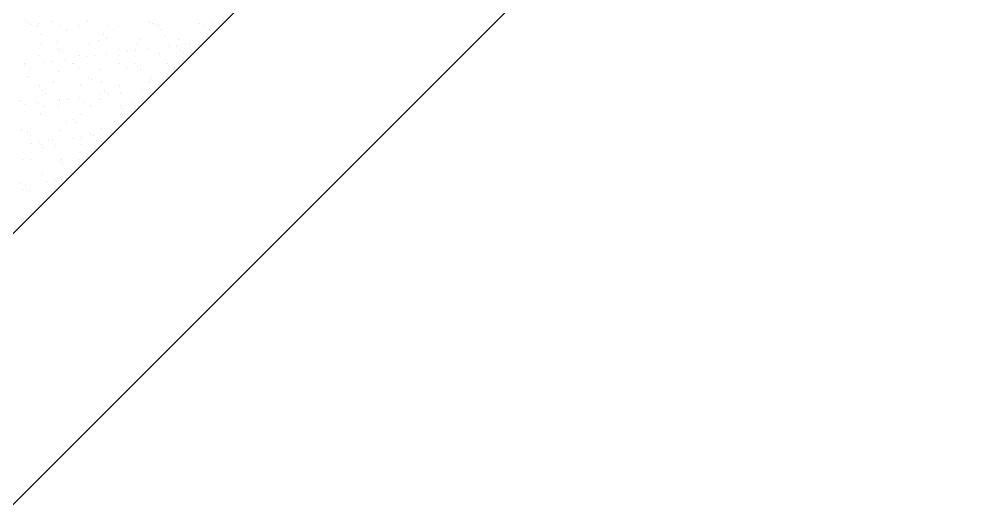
# Model space of a CAD drawing. Header units: millimetres. Extents: x 89805 to 1757503, y 48266 to 267832.
# Drawn here: x 950794 to 951421, y 155957 to 156277 of the extents above; entities that cross this region are included whole.
import ezdxf

# ---------------------------------------------------------------- set-up
doc = ezdxf.new("R2010")
doc.units = ezdxf.units.MM
doc.header["$LTSCALE"] = 1000
doc.layers.add('G-装饰造型轮廓线', color=3, linetype='Continuous')

msp = doc.modelspace()

# ---------------------------------------------------------------- linework, layer by layer
at = {"color": 8, "ltscale": 0.7}
for p, q in [((950798.1, 156276.63), (950798.1, 156276.63)), ((950838.7, 156275.74), (950838.7, 156275.74)), ((950878.72, 156275.4), (950878.72, 156275.4)), ((950799.94, 156274.94), (950799.94, 156274.94)), ((950801.49, 156273.35), (950801.49, 156273.35)), ((950806.13, 156272.27), (950806.13, 156272.27)), ((950806.7, 156274.04), (950806.7, 156274.04)), ((950814.83, 156275.11), (950814.83, 156275.11)), ((950820.23, 156272.74), (950820.23, 156272.74)), ((950824.45, 156270.05), (950824.45, 156270.05)), ((950832.3, 156272.6), (950832.3, 156272.6)), ((950851.38, 156272.79), (950851.38, 156272.79)), ((950855.59, 156270.11), (950855.59, 156270.11)), ((950857.88, 156272.48), (950857.88, 156272.48)), ((950880.56, 156273.71), (950880.56, 156273.71)), ((950882.52, 156272.85), (950882.52, 156272.85)), ((950884.89, 156273.45), (950884.89, 156273.45)), ((950886.73, 156270.16), (950886.73, 156270.16)), ((950911.07, 156273.79), (950911.07, 156273.79)), ((950913.66, 156272.91), (950913.66, 156272.91)), ((950917.87, 156270.22), (950917.87, 156270.22)), ((950919.32, 156274.51), (950919.32, 156274.51)), ((950808.64, 156266.97), (950808.64, 156266.97)), ((950845.83, 156263.23), (950845.83, 156263.23)), ((950848.66, 156266.62), (950848.66, 156266.62)), ((950850.5, 156264.93), (950850.5, 156264.93)), ((950872, 156263.56), (950872, 156263.56)), ((950889.26, 156265.74), (950889.26, 156265.74)), ((950897.58, 156263.44), (950897.58, 156263.44)), ((950808.49, 156260.32), (950808.49, 156260.32)), ((950818.6, 156257.85), (950818.6, 156257.85)), ((950818.82, 156262.25), (950818.82, 156262.25)), ((950839.63, 156260.38), (950839.63, 156260.38)), ((950859.2, 156256.96), (950859.2, 156256.96)), ((950869.75, 156256.45), (950869.75, 156256.45)), ((950870.77, 156260.43), (950870.77, 156260.43)), ((950877.88, 156257.52), (950877.88, 156257.52)), ((950891.47, 156259.3), (950891.47, 156259.3)), ((950896.67, 156259.99), (950896.67, 156259.99)), ((950899.21, 156256.62), (950899.21, 156256.62)), ((950901.91, 156260.49), (950901.91, 156260.49)), ((950904.8, 156261.06), (950904.8, 156261.06)), ((950806.76, 156253), (950806.76, 156253)), ((950820.44, 156256.16), (950820.44, 156256.16)), ((950824.05, 156250.43), (950824.05, 156250.43)), ((950832.93, 156253.33), (950832.93, 156253.33)), ((950837.63, 156252.22), (950837.63, 156252.22)), ((950842.84, 156252.9), (950842.84, 156252.9)), ((950850.97, 156253.97), (950850.97, 156253.97)), ((950858.51, 156253.21), (950858.51, 156253.21)), ((950864.55, 156255.76), (950864.55, 156255.76)), ((950885.52, 156254.18), (950885.52, 156254.18)), ((950901.06, 156254.93), (950901.06, 156254.93)), ((950797.13, 156246.88), (950797.13, 156246.88)), ((950797.17, 156247.64), (950797.17, 156247.64)), ((950801.39, 156244.95), (950801.39, 156244.95)), ((950810.71, 156248.67), (950810.71, 156248.67)), ((950815.92, 156249.36), (950815.92, 156249.36)), ((950828.31, 156247.69), (950828.31, 156247.69)), ((950829.14, 156248.18), (950829.14, 156248.18)), ((950832.53, 156245.01), (950832.53, 156245.01)), ((950846.46, 156243.96), (950846.46, 156243.96)), ((950859.45, 156247.75), (950859.45, 156247.75)), ((950863.67, 156245.06), (950863.67, 156245.06)), ((950869.15, 156247.84), (950869.15, 156247.84)), ((950871, 156246.15), (950871, 156246.15)), ((950872.63, 156244.29), (950872.63, 156244.29)), ((950890.59, 156247.81), (950890.59, 156247.81)), ((950894.81, 156245.12), (950894.81, 156245.12)), ((950799.08, 156239.41), (950799.08, 156239.41)), ((950819.45, 156242.98), (950819.45, 156242.98)), ((950839.09, 156239.06), (950839.09, 156239.06)), ((950879.7, 156238.18), (950879.7, 156238.18)), ((950807.39, 156233.73), (950807.39, 156233.73)), ((950816.57, 156235.28), (950816.57, 156235.28)), ((950833.56, 156234.07), (950833.56, 156234.07)), ((950840.94, 156237.37), (950840.94, 156237.37)), ((950847.71, 156235.34), (950847.71, 156235.34)), ((950859.14, 156233.94), (950859.14, 156233.94)), ((950878.85, 156235.39), (950878.85, 156235.39)), ((950878.97, 156231.77), (950878.97, 156231.77)), ((950886.15, 156234.92), (950886.15, 156234.92)), ((950809.03, 156230.29), (950809.03, 156230.29)), ((950810.87, 156228.6), (950810.87, 156228.6)), ((950833.27, 156225.75), (950833.27, 156225.75)), ((950846.85, 156227.54), (950846.85, 156227.54)), ((950849.64, 156229.4), (950849.64, 156229.4)), ((950852.06, 156228.22), (950852.06, 156228.22)), ((950860.19, 156229.29), (950860.19, 156229.29)), ((950873.26, 156225.02), (950873.26, 156225.02)), ((950873.77, 156231.08), (950873.77, 156231.08)), ((950794.5, 156223.84), (950794.5, 156223.84)), ((950798.22, 156221.14), (950798.22, 156221.14)), ((950805.24, 156222.6), (950805.24, 156222.6)), ((950806.35, 156222.21), (950806.35, 156222.21)), ((950809.46, 156219.91), (950809.46, 156219.91)), ((950819.57, 156220.63), (950819.57, 156220.63)), ((950819.93, 156224), (950819.93, 156224)), ((950820.08, 156223.72), (950820.08, 156223.72)), ((950825.14, 156224.68), (950825.14, 156224.68)), ((950836.39, 156222.65), (950836.39, 156222.65)), ((950840.6, 156219.97), (950840.6, 156219.97)), ((950847.09, 156224.69), (950847.09, 156224.69)), ((950859.59, 156220.28), (950859.59, 156220.28)), ((950867.53, 156222.71), (950867.53, 156222.71)), ((950871.74, 156220.02), (950871.74, 156220.02)), ((950808.02, 156214.46), (950808.02, 156214.46)), ((950834.19, 156214.8), (950834.19, 156214.8)), ((950859.77, 156214.67), (950859.77, 156214.67)), ((950861.43, 156218.59), (950861.43, 156218.59)), ((950824.64, 156210.24), (950824.64, 156210.24)), ((950829.53, 156211.51), (950829.53, 156211.51)), ((950831.37, 156209.82), (950831.37, 156209.82)), ((950855.78, 156210.3), (950855.78, 156210.3)), ((950795.13, 156204.57), (950795.13, 156204.57)), ((950799.47, 156202.73), (950799.47, 156202.73)), ((950801.31, 156201.04), (950801.31, 156201.04)), ((950820.71, 156204.45), (950820.71, 156204.45)), ((950834.36, 156200), (950834.36, 156200)), ((950840.07, 156201.84), (950840.07, 156201.84)), ((950842.49, 156201.07), (950842.49, 156201.07)), ((950847.72, 156205.42), (950847.72, 156205.42)), ((950802.24, 156195.77), (950802.24, 156195.77)), ((950807.44, 156196.46), (950807.44, 156196.46)), ((950808.65, 156195.19), (950808.65, 156195.19)), ((950813.32, 156197.56), (950813.32, 156197.56)), ((950815.57, 156197.53), (950815.57, 156197.53)), ((950817.54, 156194.87), (950817.54, 156194.87)), ((950829.15, 156199.32), (950829.15, 156199.32)), ((950834.82, 156195.53), (950834.82, 156195.53)), ((950844.46, 156197.61), (950844.46, 156197.61)), ((950810.01, 156193.07), (950810.01, 156193.07)), ((950795.76, 156185.3), (950795.76, 156185.3)), ((950801.58, 156185.14), (950801.58, 156185.14)), ((950819.96, 156183.95), (950819.96, 156183.95)), ((950821.34, 156185.18), (950821.34, 156185.18)), ((950821.81, 156182.26), (950821.81, 156182.26)), ((950832.72, 156185.2), (950832.72, 156185.2)), ((950809.28, 156175.93), (950809.28, 156175.93)), ((950794.47, 156169.77), (950794.47, 156169.77)), ((950797.87, 156169.31), (950797.87, 156169.31)), ((950811.46, 156171.1), (950811.46, 156171.1)), ((950816.66, 156171.78), (950816.66, 156171.78)), ((950821.4, 156172.51), (950821.4, 156172.51)), ((950824.79, 156172.85), (950824.79, 156172.85)), ((950796.39, 156166.03), (950796.39, 156166.03)), ((950800.44, 156165.51), (950800.44, 156165.51)), ((950809.65, 156160.1), (950809.65, 156160.1)), ((950797.02, 156146.77), (950797.02, 156146.77)), ((950798.33, 156147.42), (950798.33, 156147.42))]:
    msp.add_line(p, q, dxfattribs=at)
at = {"color": 3, "ltscale": 0.7}
msp.add_lwpolyline([(954736.46, 160296.09), (950592.14, 156151.82), (950698.2, 156045.75), (954948.59, 160296.09)], dxfattribs=at)
at = {"layer": 'G-装饰造型轮廓线', "color": 7, "ltscale": 0.7}
msp.add_lwpolyline([(955125.37, 160296.09), (950786.59, 155957.37), (950592.14, 156151.82)], dxfattribs=at)

doc.saveas('drawing.dxf')
